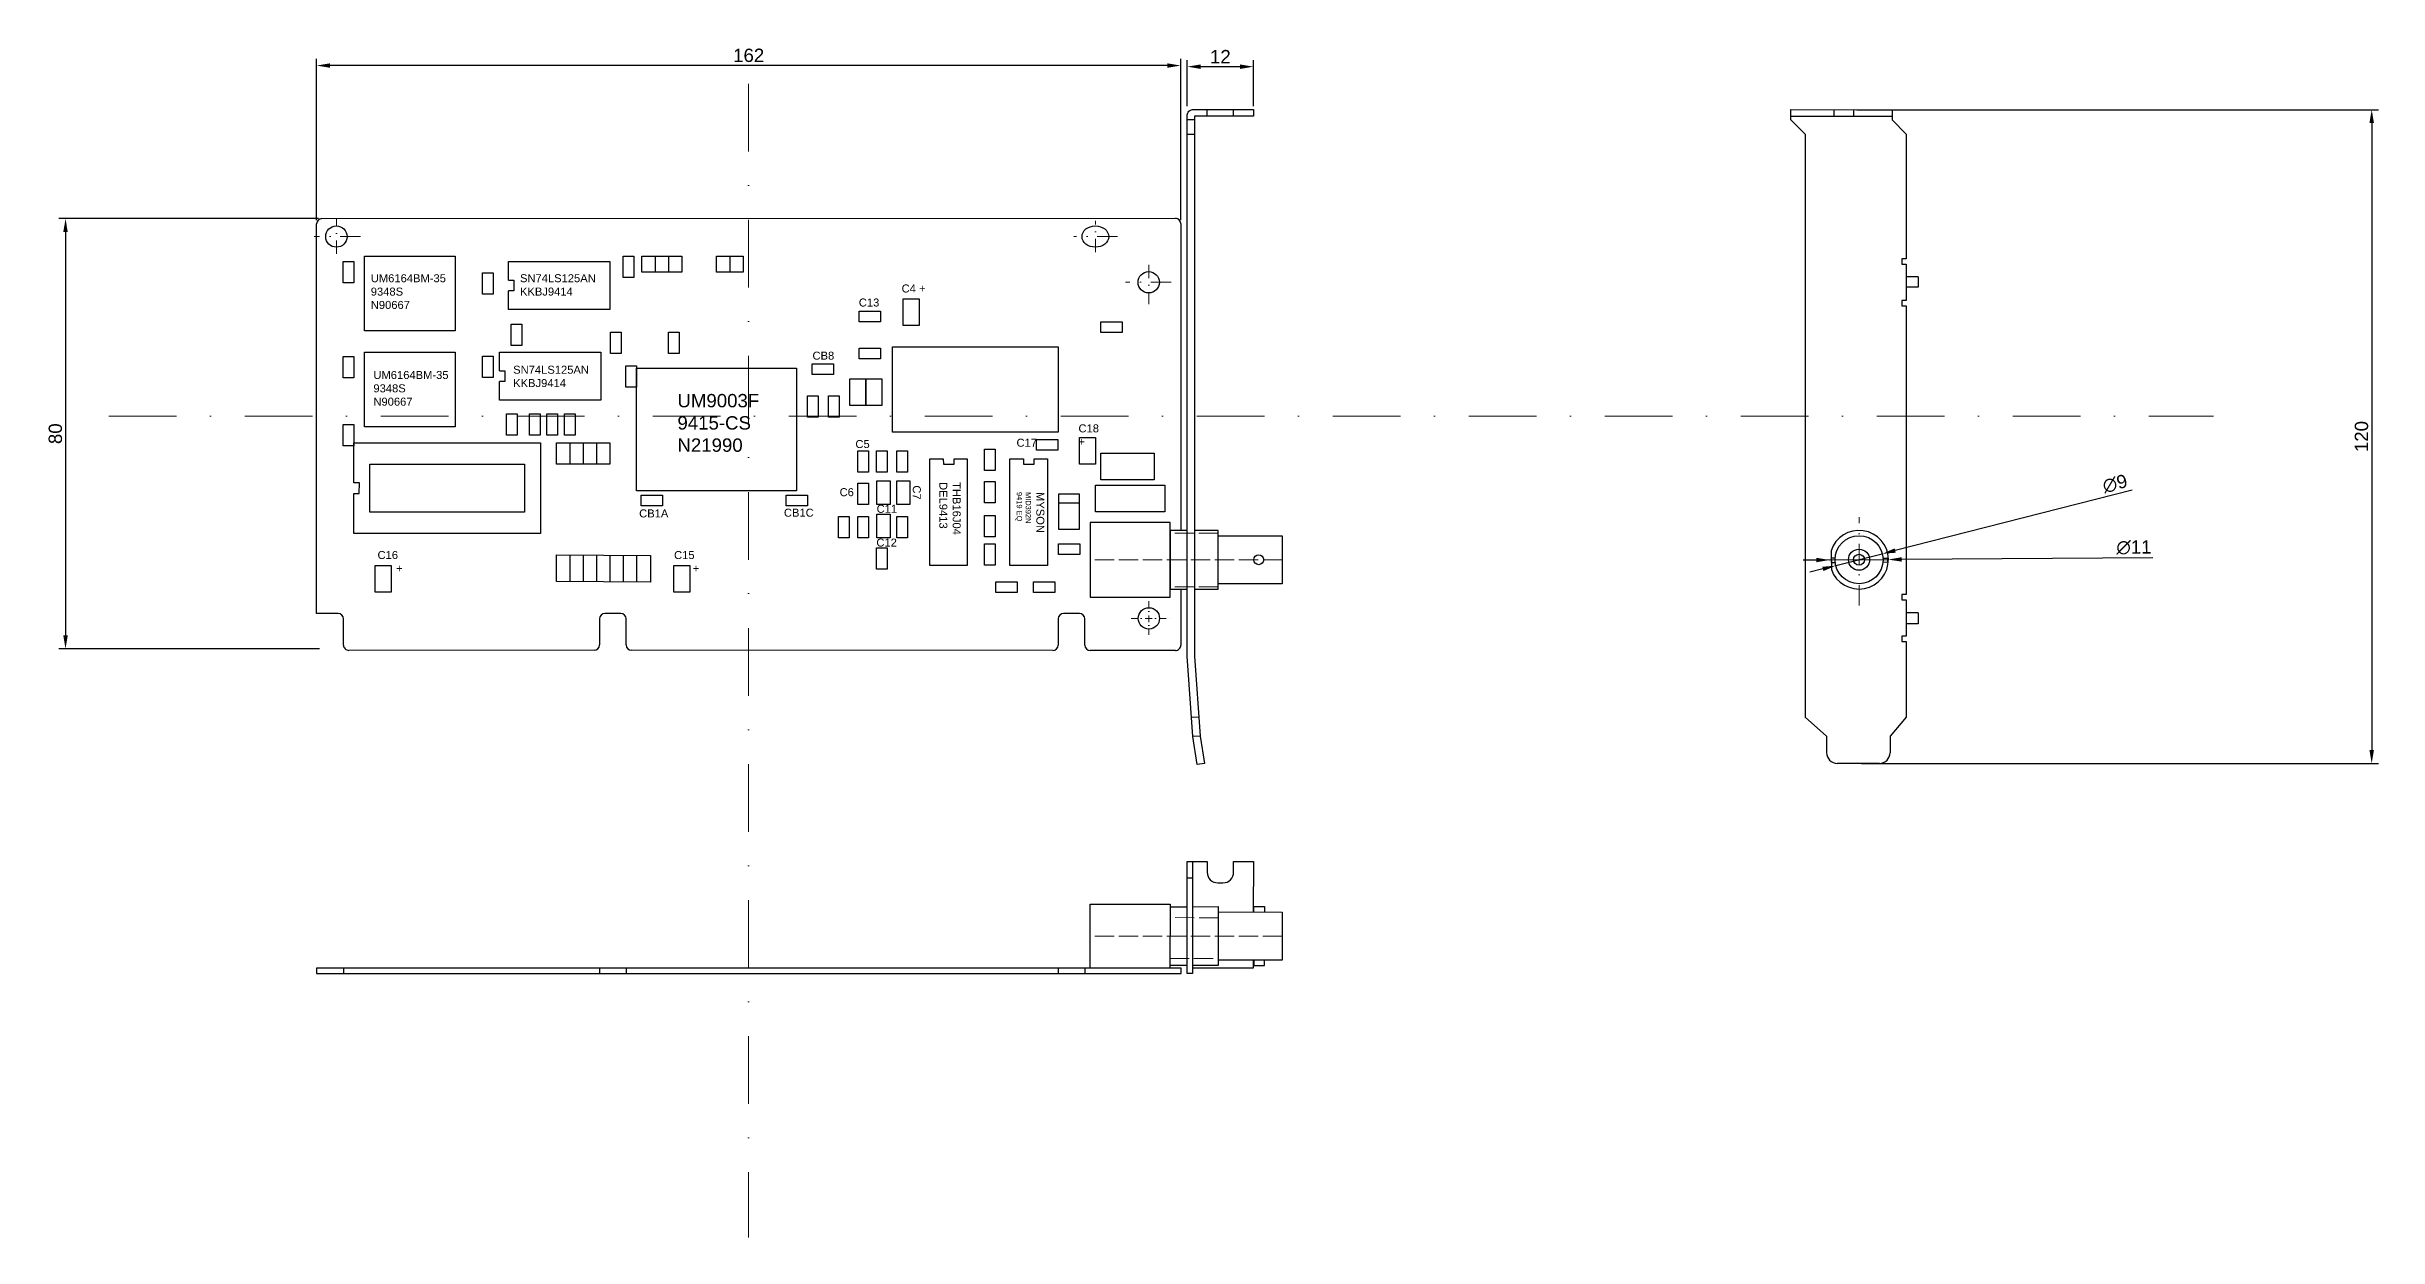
# Model space of a CAD drawing. Header units: millimetres. Extents: x 1934 to 2690, y 312 to 535.
# Drawn here: x 1933.7 to 2370.8, y 311.6 to 534.7 of the extents above; entities that cross this region are included whole.
import ezdxf

# ---------------------------------------------------------------- set-up
doc = ezdxf.new("R2010")
doc.units = ezdxf.units.MM
doc.linetypes.add('ACAD_ISO02W100', pattern=[15, 12, -3])
doc.linetypes.add('штрихпунктирная', pattern=[25.4, 12.7, -6.35, 0, -6.35])
for name, color, linetype, lineweight in [('1', 170, 'штрихпунктирная', 9), ('2', 10, 'ACAD_ISO02W100', 13), ('3', 32, 'Continuous', 9)]:
    doc.layers.add(name, color=color, linetype=linetype, lineweight=lineweight)
doc.styles.get("Standard").update_dxf_attribs({"font": 'arial.ttf'})
doc.dimstyles.new('ISO-25', dxfattribs={"dimtxt": 2.5, "dimasz": 2.5, "dimexe": 1.25, "dimexo": 0.625, "dimtad": 1, "dimtxsty": 'Standard', "dimcen": 2.5, "dimadec": 0, "dimazin": 0, "dimtfac": 1, "dimtmove": 0, "dimatfit": 3, "dimfxl": 1, "dimarcsym": 0})

# ---------------------------------------------------------------- blocks, each defined once
blk = doc.blocks.new('*D2')
at = {"layer": '3', "color": 0, "lineweight": -2, "transparency": 16777216}
for p, q in [((2273.04, 522.93), (2370.83, 522.93)), ((2369.58, 520.43), (2369.58, 402.92)), ((2273.95, 400.42), (2370.83, 400.42))]:
    blk.add_line(p, q, dxfattribs=at)
at = {"layer": '3', "color": 0, "transparency": 16777216}
for points in [[(2369.16, 520.43), (2370, 520.43), (2369.58, 522.93)], [(2369.16, 402.92), (2370, 402.92), (2369.58, 400.42)]]:
    blk.add_solid(points, dxfattribs=at)
at = {"layer": 'Defpoints', "color": 0, "transparency": 16777216}
for p in [(2272.41, 522.93), (2273.33, 400.42), (2369.58, 400.42)]:
    blk.add_point(p, dxfattribs=at)
at = {"layer": '3', "color": 0, "transparency": 16777216, "insert": (2367.68, 461.67), "char_height": 2.5, "attachment_point": 5, "rotation": 90}
blk.add_mtext('120', dxfattribs=at)
blk = doc.blocks.new('*D3')
at = {"layer": '3', "color": 0, "lineweight": -2, "transparency": 16777216}
for p, q in [((2324.66, 451.61), (2280.25, 440.31)), ((2269.1, 437.47), (2277.82, 439.69)), ((2266.68, 436.85), (2264.26, 436.23))]:
    blk.add_line(p, q, dxfattribs=at)
at = {"layer": '3', "color": 0, "transparency": 16777216}
for points in [[(2266.58, 437.26), (2266.78, 436.45), (2269.1, 437.47)], [(2280.14, 440.71), (2280.35, 439.9), (2277.82, 439.69)]]:
    blk.add_solid(points, dxfattribs=at)
at = {"layer": 'Defpoints', "color": 0, "transparency": 16777216}
for p in [(2269.1, 437.47), (2277.82, 439.69)]:
    blk.add_point(p, dxfattribs=at)
at = {"layer": '3', "color": 0, "transparency": 16777216, "insert": (2321.45, 452.83), "char_height": 2.5, "attachment_point": 5, "rotation": 14.2841}
blk.add_mtext('∅9', dxfattribs=at)
blk = doc.blocks.new('*D4')
at = {"layer": '3', "color": 0, "lineweight": -2, "transparency": 16777216}
for p, q in [((2265.46, 438.53), (2262.96, 438.51)), ((2267.96, 438.54), (2278.96, 438.62)), ((2328.55, 438.94), (2281.46, 438.63))]:
    blk.add_line(p, q, dxfattribs=at)
at = {"layer": '3', "color": 0, "transparency": 16777216}
for points in [[(2265.46, 438.94), (2265.47, 438.11), (2267.96, 438.54)], [(2281.46, 439.05), (2281.47, 438.22), (2278.96, 438.62)]]:
    blk.add_solid(points, dxfattribs=at)
at = {"layer": 'Defpoints', "color": 0, "transparency": 16777216}
for p in [(2267.96, 438.54), (2278.96, 438.62)]:
    blk.add_point(p, dxfattribs=at)
at = {"layer": '3', "color": 0, "transparency": 16777216, "insert": (2325, 440.89), "char_height": 2.5, "attachment_point": 5, "rotation": 0.3803}
blk.add_mtext('∅11', dxfattribs=at)
blk = doc.blocks.new('*D5')
at = {"layer": '3', "color": 0, "lineweight": -2, "transparency": 16777216}
for p, q in [((1984.65, 502.51), (1935.95, 502.51)), ((1937.2, 500.01), (1937.2, 424.39)), ((1984.83, 421.89), (1935.95, 421.89))]:
    blk.add_line(p, q, dxfattribs=at)
at = {"layer": '3', "color": 0, "transparency": 16777216}
for points in [[(1936.78, 500.01), (1937.61, 500.01), (1937.2, 502.51)], [(1936.78, 424.39), (1937.61, 424.39), (1937.2, 421.89)]]:
    blk.add_solid(points, dxfattribs=at)
at = {"layer": 'Defpoints', "color": 0, "transparency": 16777216}
for p in [(1985.28, 502.51), (1937.2, 421.89), (1985.45, 421.89)]:
    blk.add_point(p, dxfattribs=at)
at = {"layer": '3', "color": 0, "transparency": 16777216, "insert": (1935.3, 462.2), "char_height": 2.5, "attachment_point": 5, "rotation": 90}
blk.add_mtext('80', dxfattribs=at)
blk = doc.blocks.new('*D6')
at = {"layer": '3', "color": 0, "lineweight": -2, "transparency": 16777216}
for p, q in [((1984.28, 502.2), (1984.28, 532.45)), ((2143.78, 531.2), (1986.78, 531.2)), ((2146.28, 502.2), (2146.28, 532.45))]:
    blk.add_line(p, q, dxfattribs=at)
at = {"layer": '3', "color": 0, "transparency": 16777216}
for points in [[(1986.78, 531.62), (1986.78, 530.78), (1984.28, 531.2)], [(2143.78, 531.62), (2143.78, 530.78), (2146.28, 531.2)]]:
    blk.add_solid(points, dxfattribs=at)
at = {"layer": 'Defpoints', "color": 0, "transparency": 16777216}
for p in [(1984.28, 531.2), (1984.28, 501.58), (2146.28, 501.58)]:
    blk.add_point(p, dxfattribs=at)
at = {"layer": '3', "color": 0, "transparency": 16777216, "insert": (2065.28, 533.1), "char_height": 2.5, "attachment_point": 5}
blk.add_mtext('162', dxfattribs=at)
blk = doc.blocks.new('*D7')
at = {"layer": '3', "color": 0, "lineweight": -2, "transparency": 16777216}
for p, q in [((2147.52, 523.56), (2147.52, 532.24)), ((2157.41, 530.99), (2150.02, 530.99)), ((2159.91, 523.56), (2159.91, 532.24))]:
    blk.add_line(p, q, dxfattribs=at)
at = {"layer": '3', "color": 0, "transparency": 16777216}
for points in [[(2150.02, 531.41), (2150.02, 530.57), (2147.52, 530.99)], [(2157.41, 531.41), (2157.41, 530.57), (2159.91, 530.99)]]:
    blk.add_solid(points, dxfattribs=at)
at = {"layer": 'Defpoints', "color": 0, "transparency": 16777216}
for p in [(2147.52, 530.99), (2147.52, 522.94), (2159.91, 522.94)]:
    blk.add_point(p, dxfattribs=at)
at = {"layer": '3', "color": 0, "transparency": 16777216, "insert": (2153.72, 532.87), "char_height": 2.5, "attachment_point": 5}
blk.add_mtext('12', dxfattribs=at)

msp = doc.modelspace()

# ---------------------------------------------------------------- linework, layer by layer
for p, q in [((2148.897, 521.04), (2147.522, 521.04)), ((2151.225, 521.708), (2151.225, 522.938)), ((2156.209, 521.708), (2156.209, 522.938)), ((2260.66, 521.04), (2260.66, 522.938)), ((2260.66, 522.938), (2279.66, 522.924)), ((2260.66, 521.708), (2279.66, 521.708)), ((2260.66, 521.04), (2263.331, 518.372)), ((2268.752, 522.932), (2268.752, 521.708)), ((2272.414, 522.929), (2272.414, 521.708)), ((2279.66, 522.924), (2279.66, 521.04)), ((2279.66, 521.04), (2282.292, 518.372)), ((2147.522, 518.372), (2148.897, 518.372)), ((2263.331, 518.372), (2263.331, 465.507)), ((2282.292, 518.372), (2282.292, 494.997)), ((1984.276, 428.507), (1984.276, 501.508)), ((1985.275, 502.508), (2145.276, 502.578)), ((2146.276, 501.579), (2146.301, 444.079)), ((2146.277, 499.158), (2146.277, 499.158)), ((2047.776, 495.507), (2047.776, 492.507)), ((2050.276, 495.507), (2050.276, 492.507)), ((2061.776, 495.507), (2061.776, 492.507)), ((2282.292, 494.997), (2281.498, 494.997)), ((2281.498, 494.997), (2281.498, 493.985)), ((2282.292, 494.997), (2282.292, 494.997)), ((2020.276, 491.007), (2021.276, 491.007)), ((2021.276, 491.007), (2021.275, 489.007)), ((2281.498, 493.985), (2282.292, 493.985)), ((2282.292, 493.985), (2282.292, 487.166)), ((2284.545, 491.602), (2282.292, 491.602)), ((2284.545, 489.667), (2282.292, 489.667)), ((2284.545, 491.602), (2284.545, 489.667)), ((2021.275, 489.007), (2020.276, 489.007)), ((2282.292, 487.166), (2281.498, 487.166)), ((2281.498, 487.166), (2281.498, 486.153)), ((2281.498, 486.153), (2282.292, 486.153)), ((2282.292, 486.153), (2282.292, 465.507)), ((2018.566, 474.011), (2019.566, 474.011)), ((2019.566, 474.011), (2019.565, 472.011)), ((2019.565, 472.011), (2018.566, 472.011)), ((2263.331, 465.507), (2263.331, 409.081)), ((2282.292, 465.507), (2282.292, 432.079)), ((2031.776, 460.507), (2031.776, 456.507)), ((2034.276, 460.507), (2034.276, 456.507)), ((2036.776, 460.507), (2036.776, 456.507)), ((2101.776, 457.507), (2101.777, 456.507)), ((2101.777, 456.507), (2103.777, 456.509)), ((2103.777, 456.509), (2103.777, 457.507)), ((2116.776, 457.507), (2116.777, 456.507)), ((2116.777, 456.507), (2118.777, 456.509)), ((2118.777, 456.509), (2118.777, 457.507)), ((1992.283, 453.008), (1991.276, 453.008)), ((1991.276, 451.007), (1992.276, 451.008)), ((1992.276, 451.008), (1992.283, 453.008)), ((2123.453, 449.219), (2127.271, 449.219)), ((2031.775, 439.489), (2031.776, 434.507)), ((2034.276, 439.47), (2034.276, 434.47)), ((2036.776, 439.452), (2036.776, 434.452)), ((2039.276, 439.434), (2039.276, 434.434)), ((2041.776, 439.416), (2041.776, 434.416)), ((2044.276, 439.397), (2044.276, 434.397)), ((2268.22, 440.24), (2268.286, 436.721)), ((2268.973, 438.874), (2268.246, 438.861)), ((2268.246, 438.861), (2268.261, 438.087)), ((2268.261, 438.087), (2268.99, 438.091)), ((2278.776, 438.091), (2277.938, 438.103)), ((2277.954, 438.865), (2278.776, 438.865)), ((2278.776, 438.865), (2278.776, 438.091)), ((2146.306, 433.079), (2146.311, 422.58)), ((2268.286, 436.721), (2268.286, 436.721)), ((1988.309, 428.507), (1984.276, 428.507)), ((2041.309, 428.507), (2038.309, 428.507)), ((2127.311, 428.507), (2124.311, 428.507)), ((2282.292, 432.079), (2281.498, 432.079)), ((2281.498, 432.079), (2281.498, 431.067)), ((2281.498, 431.067), (2282.292, 431.067)), ((2282.292, 432.079), (2282.292, 432.079)), ((2282.292, 431.067), (2282.292, 424.248)), ((2284.545, 428.6), (2282.292, 428.6)), ((2284.545, 428.6), (2284.545, 426.579)), ((1989.309, 422.596), (1989.309, 427.507)), ((2037.309, 427.507), (2037.309, 422.614)), ((2042.309, 422.612), (2042.309, 427.507)), ((2123.311, 427.507), (2123.309, 422.585)), ((2128.311, 422.585), (2128.311, 427.507)), ((2282.292, 424.248), (2281.498, 424.248)), ((2281.498, 424.248), (2281.498, 423.236)), ((2284.545, 426.579), (2282.292, 426.579)), ((2036.309, 421.614), (1990.309, 421.596)), ((2122.309, 421.585), (2043.309, 421.612)), ((2145.311, 421.579), (2129.311, 421.585)), ((2281.498, 423.236), (2282.292, 423.236)), ((2282.292, 423.236), (2282.292, 409.081)), ((2149.701, 409.081), (2148.322, 408.985)), ((2263.331, 409.081), (2267.367, 405.521)), ((2282.292, 409.081), (2279.291, 405.521)), ((2149.951, 405.521), (2148.569, 405.425)), ((2267.367, 405.521), (2267.367, 402.418)), ((2279.291, 405.521), (2279.291, 402.418)), ((2277.291, 400.418), (2269.367, 400.418)), ((2147.522, 361.02), (2147.522, 382.02)), ((2147.522, 382.02), (2148.522, 382.02)), ((2148.522, 382.02), (2148.522, 361.02)), ((2148.522, 382.02), (2151.225, 382.02)), ((2151.225, 382.02), (2151.239, 380.006)), ((2156.209, 380.02), (2156.209, 382.02)), ((2156.209, 382.02), (2159.908, 382.02)), ((2159.908, 382.02), (2159.876, 372.566)), ((2147.522, 378.941), (2148.522, 378.941)), ((2153.239, 378.02), (2154.209, 378.02)), ((2129.311, 362.02), (2129.309, 374.02)), ((2129.309, 374.02), (2144.311, 374.02)), ((2144.308, 373.52), (2144.241, 362.53)), ((2144.311, 374.02), (2144.308, 373.52)), ((2144.308, 373.52), (2147.522, 373.544)), ((2148.522, 373.552), (2153.311, 373.588)), ((2153.311, 373.588), (2153.312, 372.588)), ((2153.312, 372.588), (2165.311, 372.548)), ((2153.312, 372.588), (2153.321, 363.54)), ((2159.977, 372.566), (2159.979, 373.566)), ((2159.979, 373.566), (2161.979, 373.567)), ((2161.979, 373.567), (2161.976, 372.559)), ((2165.311, 372.548), (2165.281, 363.548)), ((2165.281, 363.548), (2153.321, 363.54)), ((2153.321, 363.54), (2153.322, 362.54)), ((2159.846, 363.544), (2159.84, 362.02)), ((2159.977, 363.544), (2159.977, 362.544)), ((2161.976, 362.544), (2161.975, 363.546)), ((1984.276, 362.02), (1984.275, 361.02)), ((1984.275, 361.02), (2146.338, 361.02)), ((2065.276, 362.02), (1984.276, 362.02)), ((1989.309, 362.02), (1989.309, 361.02)), ((2037.309, 362.02), (2037.309, 361.02)), ((2042.309, 362.02), (2042.309, 361.02)), ((2146.337, 362.02), (2065.276, 362.02)), ((2123.289, 362.02), (2123.289, 361.02)), ((2128.311, 362.02), (2128.311, 361.02)), ((2147.522, 362.534), (2144.241, 362.53)), ((2144.241, 362.53), (2144.241, 362.02)), ((2146.338, 361.02), (2146.337, 362.02)), ((2148.522, 361.02), (2147.522, 361.02)), ((2153.322, 362.54), (2148.522, 362.535)), ((2159.84, 362.02), (2148.522, 362.02)), ((2159.977, 362.544), (2161.976, 362.544))]:
    msp.add_line(p, q)
msp.add_lwpolyline([(2147.522, 420.523), (2147.522, 521.938, -0.4142136), (2148.522, 522.938), (2159.908, 522.938), (2159.908, 521.708), (2148.897, 521.708)], format="xyb")
for points in [[(2148.897, 521.708), (2148.897, 420.523)], [(2020.276, 491.007), (2020.276, 494.507), (2039.276, 494.507), (2039.276, 485.507), (2020.276, 485.507), (2020.276, 489.007)], [(2018.566, 474.011), (2018.566, 477.511), (2037.566, 477.511), (2037.566, 468.511), (2018.566, 468.511), (2018.566, 472.011)], [(1991.276, 453.008), (1991.276, 460.507), (2026.276, 460.507), (2026.276, 443.507), (1991.276, 443.507), (1991.276, 451.007)], [(2103.777, 457.507), (2106.276, 457.507), (2106.276, 437.507), (2099.276, 437.507), (2099.276, 457.507), (2101.776, 457.507)], [(2118.777, 457.507), (2121.276, 457.507), (2121.276, 437.507), (2114.276, 437.507), (2114.276, 457.507), (2116.776, 457.507)], [(2147.522, 444.079), (2144.311, 444.079), (2144.311, 433.079), (2147.522, 433.079)], [(2148.897, 433.079), (2153.311, 433.079), (2153.311, 444.079), (2148.897, 444.079)], [(2148.569, 405.425), (2147.522, 420.523)], [(2148.897, 420.523), (2149.951, 405.521)], [(2149.951, 405.521), (2150.746, 400.418), (2149.39, 400.207), (2148.569, 405.425)]]:
    msp.add_lwpolyline(points)
for points in [[(1989.276, 494.507), (1991.276, 494.507), (1991.276, 490.507), (1989.276, 490.507)], [(1993.276, 495.507), (2010.276, 495.507), (2010.276, 481.507), (1993.276, 481.507)], [(2041.765, 495.507), (2043.765, 495.507), (2043.765, 491.507), (2041.765, 491.507)], [(2045.276, 495.507), (2052.776, 495.507), (2052.776, 492.507), (2045.276, 492.507)], [(2059.276, 495.507), (2064.276, 495.507), (2064.276, 492.507), (2059.276, 492.507)], [(2015.345, 492.375), (2017.345, 492.375), (2017.345, 488.375), (2015.345, 488.375)], [(2094.276, 487.507), (2097.276, 487.507), (2097.276, 482.507), (2094.276, 482.507)], [(2020.751, 482.716), (2022.751, 482.716), (2022.751, 478.716), (2020.751, 478.716)], [(2039.402, 481.254), (2041.402, 481.254), (2041.402, 477.254), (2039.402, 477.254)], [(2050.276, 481.254), (2052.276, 481.254), (2052.276, 477.254), (2050.276, 477.254)], [(2085.982, 485.188), (2089.982, 485.188), (2089.982, 483.188), (2085.982, 483.188)], [(2131.276, 483.188), (2135.276, 483.188), (2135.276, 481.188), (2131.276, 481.188)], [(1989.276, 476.69), (1991.276, 476.69), (1991.276, 472.69), (1989.276, 472.69)], [(1993.265, 477.511), (2010.265, 477.511), (2010.265, 463.511), (1993.265, 463.511)], [(2015.345, 476.753), (2017.345, 476.753), (2017.345, 472.753), (2015.345, 472.753)], [(2085.982, 478.233), (2089.982, 478.233), (2089.982, 476.233), (2085.982, 476.233)], [(2092.276, 478.507), (2123.276, 478.507), (2123.276, 462.507), (2092.276, 462.507)], [(2042.276, 474.92), (2044.276, 474.92), (2044.276, 470.92), (2042.276, 470.92)], [(2044.276, 474.507), (2074.276, 474.507), (2074.276, 451.507), (2044.276, 451.507)], [(2077.165, 475.289), (2081.165, 475.289), (2081.165, 473.289), (2077.165, 473.289)], [(2084.276, 472.507), (2087.276, 472.507), (2087.276, 467.507), (2084.276, 467.507)], [(2087.276, 472.507), (2090.276, 472.507), (2090.276, 467.507), (2087.276, 467.507)], [(2076.339, 469.316), (2078.339, 469.316), (2078.339, 465.316), (2076.339, 465.316)], [(2080.24, 469.316), (2082.24, 469.316), (2082.24, 465.316), (2080.24, 465.316)], [(1989.276, 463.944), (1991.276, 463.944), (1991.276, 459.944), (1989.276, 459.944)], [(2019.898, 465.905), (2021.898, 465.905), (2021.898, 461.905), (2019.898, 461.905)], [(2024.164, 465.905), (2026.164, 465.905), (2026.164, 461.905), (2024.164, 461.905)], [(2027.456, 465.905), (2029.456, 465.905), (2029.456, 461.905), (2027.456, 461.905)], [(2030.747, 465.905), (2032.747, 465.905), (2032.747, 461.905), (2030.747, 461.905)], [(2029.276, 460.507), (2039.276, 460.507), (2039.276, 456.507), (2029.276, 456.507)], [(2109.497, 459.327), (2111.497, 459.327), (2111.497, 455.327), (2109.497, 455.327)], [(2119.253, 461.123), (2123.253, 461.123), (2123.253, 459.123), (2119.253, 459.123)], [(2127.276, 461.507), (2130.276, 461.507), (2130.276, 456.507), (2127.276, 456.507)], [(1994.276, 456.507), (2023.276, 456.507), (2023.276, 447.507), (1994.276, 447.507)], [(2085.726, 459.007), (2087.726, 459.007), (2087.726, 455.007), (2085.726, 455.007)], [(2089.261, 459.007), (2091.261, 459.007), (2091.261, 455.007), (2089.261, 455.007)], [(2093.04, 459.007), (2095.04, 459.007), (2095.04, 455.007), (2093.04, 455.007)], [(2131.276, 458.579), (2141.276, 458.579), (2141.276, 453.579), (2131.276, 453.579)], [(2045.098, 450.662), (2049.098, 450.662), (2049.098, 448.662), (2045.098, 448.662)], [(2072.303, 450.662), (2076.303, 450.662), (2076.303, 448.662), (2072.303, 448.662)], [(2085.726, 452.925), (2087.726, 452.925), (2087.726, 448.925), (2085.726, 448.925)], [(2089.329, 453.395), (2091.789, 453.395), (2091.789, 448.955), (2089.329, 448.955)], [(2093.04, 453.395), (2095.5, 453.395), (2095.5, 448.955), (2093.04, 448.955)], [(2109.497, 453.236), (2111.497, 453.236), (2111.497, 449.236), (2109.497, 449.236)], [(2123.453, 450.905), (2127.271, 450.905), (2127.271, 444.251), (2123.453, 444.251)], [(2130.276, 452.579), (2143.276, 452.579), (2143.276, 447.579), (2130.276, 447.579)], [(2082.113, 446.682), (2084.113, 446.682), (2084.113, 442.682), (2082.113, 442.682)], [(2085.726, 446.682), (2087.726, 446.682), (2087.726, 442.682), (2085.726, 442.682)], [(2089.329, 447.122), (2091.789, 447.122), (2091.789, 442.682), (2089.329, 442.682)], [(2093.04, 446.682), (2095.04, 446.682), (2095.04, 442.682), (2093.04, 442.682)], [(2109.497, 446.902), (2111.497, 446.902), (2111.497, 442.902), (2109.497, 442.902)], [(2123.396, 441.569), (2127.396, 441.569), (2127.396, 439.569), (2123.396, 439.569)], [(2129.311, 431.579), (2144.311, 431.579), (2144.311, 445.579), (2129.311, 445.579)], [(2153.311, 443.079), (2165.311, 443.079), (2165.311, 434.079), (2153.311, 434.079)], [(1995.276, 437.507), (1998.276, 437.507), (1998.276, 432.507), (1995.276, 432.507)], [(2029.276, 439.507), (2046.87, 439.378), (2046.87, 434.378), (2029.276, 434.507)], [(2051.276, 437.507), (2054.276, 437.507), (2054.276, 432.507), (2051.276, 432.507)], [(2089.261, 440.825), (2091.261, 440.825), (2091.261, 436.825), (2089.261, 436.825)], [(2109.497, 441.542), (2111.497, 441.542), (2111.497, 437.542), (2109.497, 437.542)], [(2111.596, 434.415), (2115.596, 434.415), (2115.596, 432.415), (2111.596, 432.415)], [(2118.696, 434.415), (2122.696, 434.415), (2122.696, 432.415), (2118.696, 432.415)]]:
    msp.add_lwpolyline(points, close=True)
for centre, radius in [((1987.988, 499.158), 2), ((2140.276, 490.579), 2), ((2273.463, 438.579), 4.5), ((2160.909, 438.579), 0.932), ((2273.463, 438.579), 1.978), ((2273.463, 438.579), 1.032), ((2140.311, 427.579), 2)]:
    msp.add_circle(centre, radius)
for centre, radius, start, end in [((1985.276, 501.508), 1, 90.02523, 180), ((2145.276, 501.578), 1, 0.02523, 90.02523), ((2273.463, 438.579), 5.5, 199.74228, 162.41745), ((1988.309, 427.507), 1, 0, 90), ((2038.309, 427.507), 1, 90, 180), ((2041.309, 427.507), 1, 0, 90), ((2124.311, 427.507), 1, 90, 179.98055), ((2127.311, 427.507), 1, 0, 90), ((1990.309, 422.596), 1, 180, 270.02216), ((2036.309, 422.614), 1, 270.02216, 0), ((2043.309, 422.612), 1, 180, 269.98055), ((2122.309, 422.585), 1, 269.98055, 359.98055), ((2129.311, 422.585), 1, 180, 269.98055), ((2145.311, 422.579), 1, 269.98055, 0.02523), ((2269.367, 402.418), 2, 180, 270), ((2277.291, 402.418), 2, 270, 0), ((2153.239, 380.02), 2, 180.39363, 270), ((2154.209, 380.02), 2, 270, 0.00128)]:
    msp.add_arc(centre, radius, start, end)
msp.add_ellipse((2130.277, 499.158), major_axis=(-2.5, 0), ratio=0.8)
at = {"layer": '1'}
for p, q in [((2065.276, 527.776), (2065.276, 311.584)), ((1945.304, 465.507), (2339.903, 465.507))]:
    msp.add_line(p, q, dxfattribs=at)
at = {"layer": '1', "ltscale": 0.3}
for p, q in [((1992.513, 499.16), (1983.797, 499.16)), ((2134.451, 499.158), (2126.251, 499.158)), ((2144.485, 490.579), (2135.945, 490.579)), ((2273.463, 430.016), (2273.463, 446.59)), ((2266.211, 438.579), (2281.166, 438.579))]:
    msp.add_line(p, q, dxfattribs=at)
at = {"layer": '1', "ltscale": 0.2}
for p, q in [((1987.988, 495.903), (1987.985, 502.509)), ((2130.277, 496.211), (2130.277, 502.125)), ((2140.276, 493.878), (2140.276, 486.478))]:
    msp.add_line(p, q, dxfattribs=at)
at = {"layer": '1', "ltscale": 0.1}
for p, q in [((2140.311, 430.793), (2140.311, 424.501)), ((2136.992, 427.579), (2144.211, 427.579))]:
    msp.add_line(p, q, dxfattribs=at)
at = {"layer": '2', "ltscale": 0.3}
for p, q in [((2153.311, 443.538), (2144.311, 443.538)), ((2165.311, 438.579), (2129.311, 438.579)), ((2153.311, 433.524), (2144.311, 433.524)), ((2165.296, 368.048), (2129.31, 368.041)), ((2153.313, 371.468), (2144.296, 371.523)), ((2144.249, 363.814), (2153.321, 363.823))]:
    msp.add_line(p, q, dxfattribs=at)

# ---------------------------------------------------------------- texts
at = {"attachment_point": 1}
for s, width, heights, insert, char_height in [('UM6164BM-35\\P9348S\\PN90667', 14.4149, [0], (1994.429, 492.086), 1.5), ('SN74LS125AN\\PKKBJ9414', 15.59163, [0], (2022.4, 492.091), 1.5), ('C4 +', 5.52232, [0], (2093.95, 490.167), 1.5), ('C13', 4.06405, [0], (2085.931, 487.54), 1.5), ('CB8', 5.64616, [0], (2077.247, 477.58), 1.5), ('UM6164BM-35\\P9348S\\PN90667', 14.4149, [0], (1994.92, 473.958), 1.5), ('SN74LS125AN\\PKKBJ9414', 15.59163, [0], (2021.125, 474.943), 1.5), ('UM9003F\\P9415-CS\\PN21990', 16.54045, [11.531], (2051.924, 469.648), 2.5), ('C18\\P^I       +', 5.38905, [0], (2127.116, 463.948), 1.5), ('C5', 3.09749, [0], (2085.292, 461.015), 1.5), ('C17', 3.09749, [0], (2115.499, 461.261), 1.5), ('C6', 3.09749, [0], (2082.326, 451.992), 1.5), ('CB1A', 5.64616, [0], (2044.746, 448.014), 1.5), ('CB1C', 5.64616, [0], (2071.886, 448.147), 1.5), ('C11', 3.09749, [0], (2089.266, 448.879), 1.5), ('C12', 3.09749, [0], (2089.224, 442.546), 1.5), ('C16\\P      +', 6.44272, [0], (1995.696, 440.22), 1.5), ('C15\\P      +', 5.87452, [0], (2051.293, 440.21), 1.5)]:
    msp.add_mtext_dynamic_manual_height_columns(s, width=width, gutter_width=12.5, heights=heights, dxfattribs=dict(at, insert=insert, char_height=char_height))
at = {"char_height": 1.5, "attachment_point": 1, "rotation": 270}
for s, width, heights, insert in [('C7', 3.09749, [0], (2097.549, 452.52)), ('THB16J04\\PDEL9413', 4.63279, [0], (2105.032, 453.138)), ('MYSON\\P{\\H0.66667x;MID392N\\P9419 EQ}', 7.36892, [5.697], (2120.713, 451.277))]:
    msp.add_mtext_dynamic_manual_height_columns(s, width=width, gutter_width=12.5, heights=heights, dxfattribs=dict(at, insert=insert))

# ---------------------------------------------------------------- dimensions: what is measured, and where the dimension line sits
at = {"layer": '3'}
dim = msp.add_linear_dim(base=(1984.276, 531.201), p1=(2146.276, 501.579), p2=(1984.276, 501.579), dimstyle='ISO-25', dxfattribs=at)
dim.commit()
dim.dimension.update_dxf_attribs({"geometry": '*D6', "text_midpoint": (2065.276, 533.103)})
dim = msp.add_linear_dim(base=(2147.522, 530.991), p1=(2159.908, 522.938), p2=(2147.522, 522.938), text='12', dimstyle='ISO-25', dxfattribs=at)
dim.commit()
dim.dimension.update_dxf_attribs({"geometry": '*D7', "text_midpoint": (2153.715, 532.872)})
for base, p1, p2, text, picture, middle in [((2369.58, 400.418), (2272.414, 522.929), (2273.329, 400.418), '120', '*D2', (2367.679, 461.674)), ((1937.197, 421.889), (1985.275, 502.508), (1985.451, 421.889), '80', '*D5', (1935.295, 462.198))]:
    dim = msp.add_linear_dim(base=base, p1=p1, p2=p2, angle=90, text=text, dimstyle='ISO-25', dxfattribs=at)
    dim.commit()
    dim.dimension.update_dxf_attribs({"geometry": picture, "text_midpoint": middle})
for p1, p2, picture, middle in [((2269.102, 437.469), (2277.824, 439.689), '*D3', (2321.94, 450.921)), ((2267.963, 438.542), (2278.963, 438.615), '*D4', (2325.014, 438.921))]:
    dim = msp.add_diameter_dim_2p(p1=p1, p2=p2, dimstyle='ISO-25', dxfattribs=at)
    dim.commit()
    dim.dimension.update_dxf_attribs({"geometry": picture, "text_midpoint": middle, "dimtype": 163})

doc.saveas('drawing.dxf')
